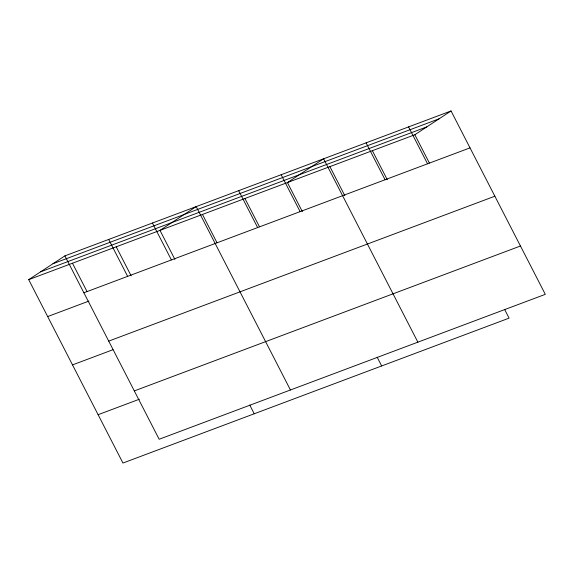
<?xml version="1.0" encoding="UTF-8"?>
<svg xmlns="http://www.w3.org/2000/svg" width="574" height="574" viewBox="0 0 574 574"><rect width="100%" height="100%" fill="white"/><g stroke="black" fill="none" stroke-linecap="round" stroke-linejoin="round"><path stroke-width="0.86" d="M504.611 309.415L509.088 318.132L122.951 463.039L28.7 279.653L64.912 255.868L451.049 110.961L545.3 294.347L159.156 439.254L64.912 255.868M28.7 279.653L414.844 134.747L451.049 110.961M52.959 263.717L439.103 118.811M40.646 271.803L426.791 126.897M83.876 292.776L470.02 147.87M47.671 316.561L88.956 301.07M108.723 341.114L494.86 196.208M72.511 364.899L112.97 349.717M134.316 390.916L520.46 246.009M98.104 414.701L139.389 399.21M414.844 134.747L429.374 163.016M408.573 126.897L427.544 163.805M372.368 150.682L387.299 179.741M366.097 142.84L385.068 179.748M329.892 166.625L344.823 195.684M417.872 342.169L323.621 158.776L287.416 182.568L302.347 211.619M377.183 357.236L381.667 365.954M281.152 174.718L300.116 211.627M244.94 198.504L259.47 226.773M238.676 190.661L257.64 227.569M202.464 214.446L216.994 242.716M290.444 389.983L196.2 206.597L159.988 230.382L174.919 259.441M249.755 405.057L254.239 413.775M152.433 223.021L171.404 259.929M116.228 246.806L131.159 275.864M108.673 239.444L127.643 276.352M72.46 263.229L86.99 291.499"/></g></svg>
